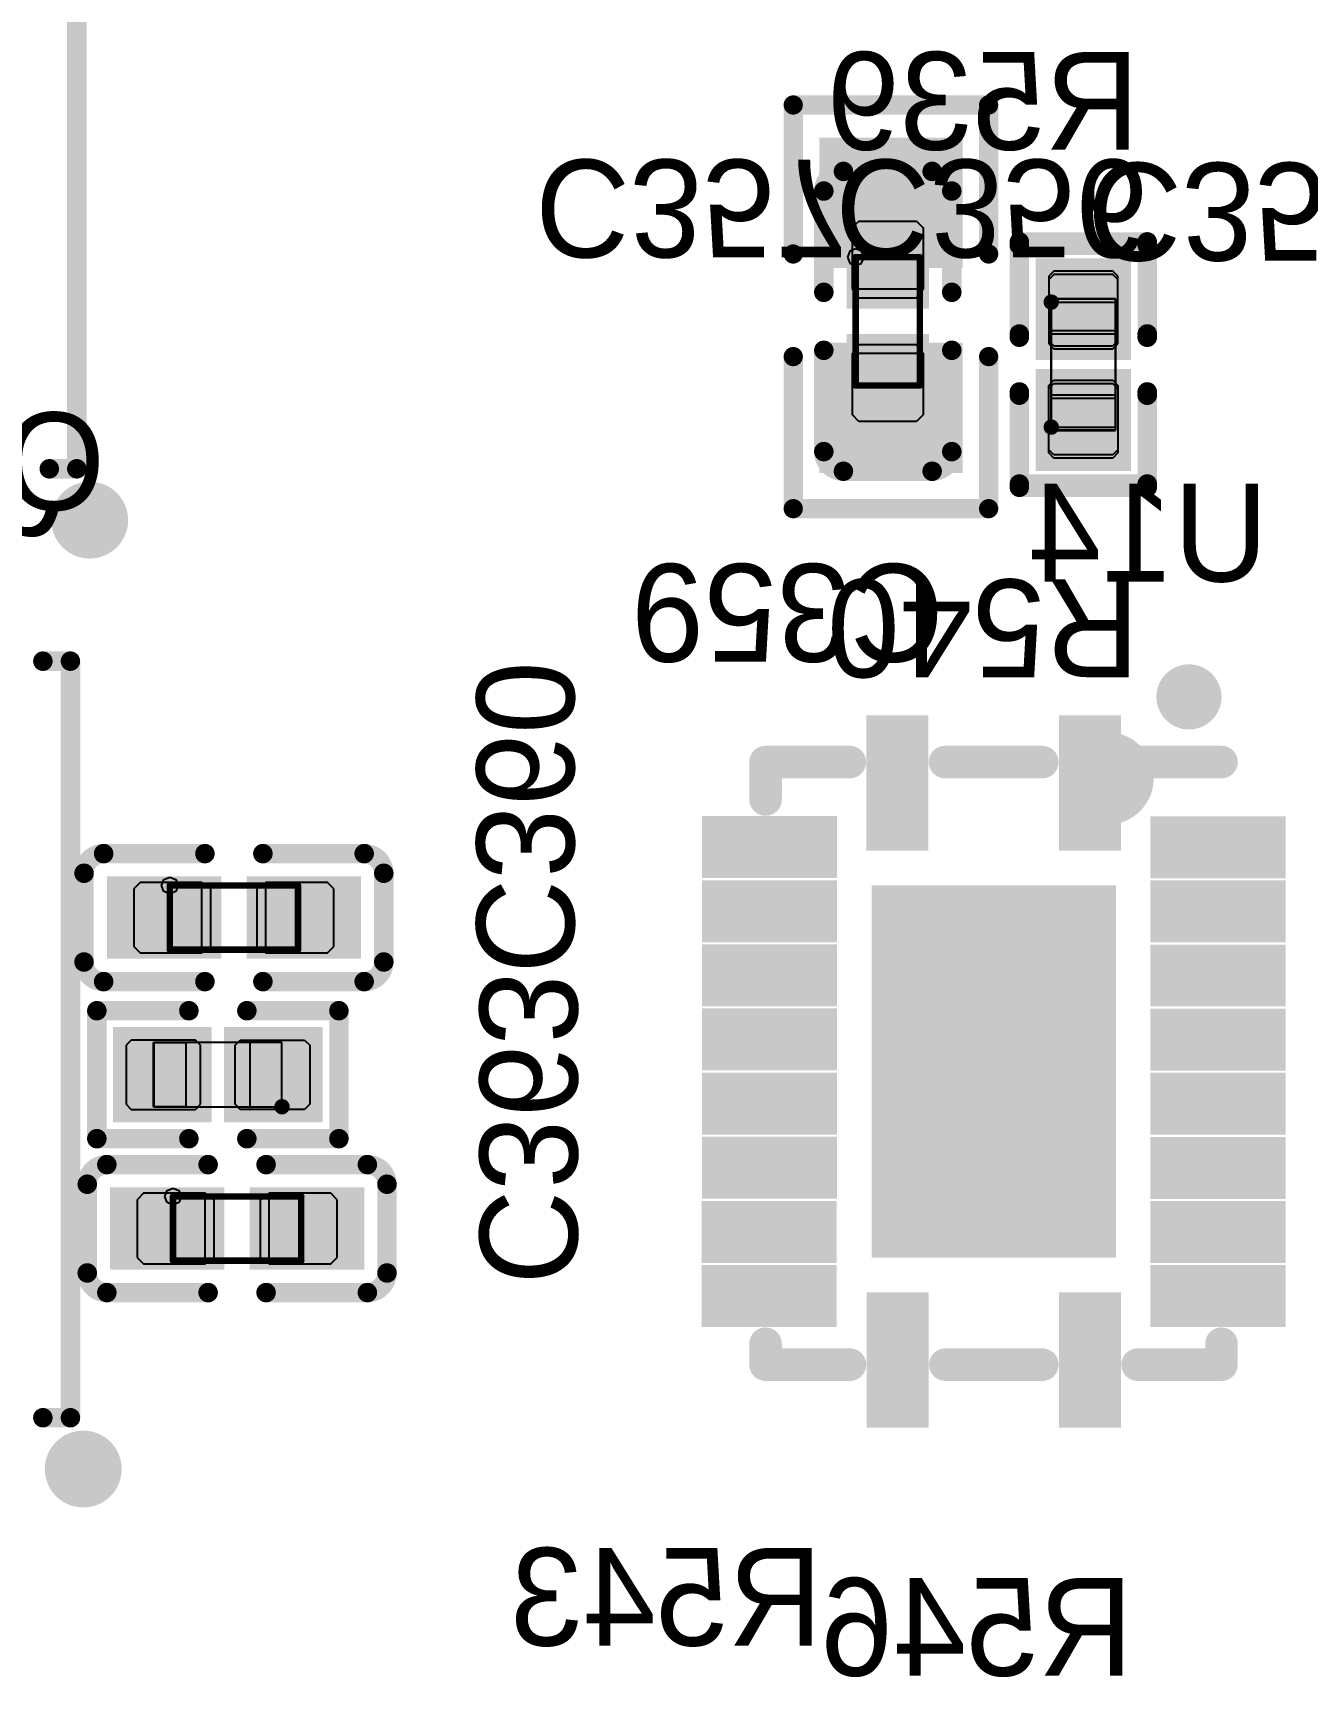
# Model space of a CAD drawing. Header units: millimetres. Extents: x 892 to 1144, y 1011 to 1123.
# Drawn here: x 1052.86 to 1062.8, y 1103 to 1115.82 of the extents above; entities that cross this region are included whole.
import ezdxf

# ---------------------------------------------------------------- set-up
doc = ezdxf.new("R2010")
doc.units = ezdxf.units.MM
for name, color, linetype in [('BottomLayer', 5, 'Continuous'), ('BottomOverlay', 54, 'Continuous'), ('BottomPaste', 16, 'Continuous'), ('BottomSolder', 6, 'Continuous'), ('Mechanical15', 56, 'Continuous'), ('Mechanical4', 56, 'Continuous'), ('Mechanical5', 56, 'Continuous'), ('Mechanical6', 56, 'Continuous'), ('TopLayer', 1, 'Continuous'), ('TopOverlay', 2, 'Continuous'), ('TopPaste', 8, 'Continuous'), ('TopSolder', 216, 'Continuous')]:
    doc.layers.add(name, color=color, linetype=linetype)

msp = doc.modelspace()

# ---------------------------------------------------------------- linework, layer by layer
at = {"layer": 'BottomLayer'}
for points in [[(1059.093, 1114.094), (1060.007, 1114.094), (1059.093, 1114.906), (1060.007, 1114.906)], [(1061.32, 1113.4), (1061.32, 1113.966), (1060.78, 1113.4), (1060.78, 1113.966)], [(1059.093, 1112.494), (1060.007, 1112.494), (1059.093, 1113.306), (1060.007, 1113.306)], [(1061.32, 1112.534), (1061.32, 1113.1), (1060.78, 1112.534), (1060.78, 1113.1)], [(1059.46, 1110.4), (1059.46, 1109.55), (1059.74, 1110.4), (1059.74, 1109.55)], [(1060.962, 1110.4), (1060.962, 1109.55), (1061.242, 1110.4), (1061.242, 1109.55)], [(1058.177, 1109.615), (1058.177, 1109.335), (1059.027, 1109.615), (1059.027, 1109.335)], [(1061.675, 1109.614), (1061.675, 1109.334), (1062.525, 1109.614), (1062.525, 1109.334)], [(1053.485, 1108.655), (1054.275, 1108.655), (1053.485, 1109.195), (1054.275, 1109.195)], [(1054.575, 1108.655), (1055.365, 1108.655), (1054.575, 1109.195), (1055.365, 1109.195)], [(1058.177, 1109.115), (1058.177, 1108.835), (1059.027, 1109.115), (1059.027, 1108.835)], [(1061.675, 1109.113), (1061.675, 1108.833), (1062.525, 1109.113), (1062.525, 1108.833)], [(1061.202, 1109.075), (1059.502, 1109.075), (1061.202, 1106.375), (1059.502, 1106.375)], [(1058.177, 1108.615), (1058.177, 1108.335), (1059.027, 1108.615), (1059.027, 1108.335)], [(1061.675, 1108.614), (1061.675, 1108.334), (1062.525, 1108.614), (1062.525, 1108.334)], [(1058.177, 1108.115), (1058.177, 1107.835), (1059.027, 1108.115), (1059.027, 1107.835)], [(1061.675, 1108.113), (1061.675, 1107.833), (1062.525, 1108.113), (1062.525, 1107.833)], [(1054.15, 1107.97), (1053.584, 1107.97), (1054.15, 1107.43), (1053.584, 1107.43)], [(1055.016, 1107.97), (1054.45, 1107.97), (1055.016, 1107.43), (1054.45, 1107.43)], [(1058.177, 1107.615), (1058.177, 1107.335), (1059.027, 1107.615), (1059.027, 1107.335)], [(1061.675, 1107.614), (1061.675, 1107.334), (1062.525, 1107.614), (1062.525, 1107.334)], [(1058.177, 1107.115), (1058.177, 1106.835), (1059.027, 1107.115), (1059.027, 1106.835)], [(1061.675, 1107.113), (1061.675, 1106.833), (1062.525, 1107.113), (1062.525, 1106.833)], [(1053.51, 1106.23), (1054.3, 1106.23), (1053.51, 1106.77), (1054.3, 1106.77)], [(1054.6, 1106.23), (1055.39, 1106.23), (1054.6, 1106.77), (1055.39, 1106.77)], [(1058.175, 1106.614), (1058.175, 1106.334), (1059.025, 1106.614), (1059.025, 1106.334)], [(1061.675, 1106.614), (1061.675, 1106.334), (1062.525, 1106.614), (1062.525, 1106.334)], [(1058.175, 1106.113), (1058.175, 1105.833), (1059.025, 1106.113), (1059.025, 1105.833)], [(1061.675, 1106.113), (1061.675, 1105.833), (1062.525, 1106.113), (1062.525, 1105.833)], [(1059.462, 1105.9), (1059.462, 1105.05), (1059.742, 1105.9), (1059.742, 1105.05)], [(1060.962, 1105.9), (1060.962, 1105.05), (1061.242, 1105.9), (1061.242, 1105.05)]]:
    msp.add_solid(points, dxfattribs=at)
at = {"layer": 'BottomOverlay'}
for points, const_width in [([(1053.2, 1112.425), (1053.2, 1118.325)], 0.152), ([(1058.788, 1114.1), (1058.788, 1115.262)], 0.15), ([(1058.788, 1115.262), (1060.312, 1115.262)], 0.15), ([(1060.312, 1114.1), (1060.312, 1115.262)], 0.15), ([(1060.551, 1113.476), (1060.551, 1114.194)], 0.152), ([(1060.551, 1114.194), (1061.549, 1114.194)], 0.152), ([(1061.549, 1113.476), (1061.549, 1114.194)], 0.152), ([(1058.788, 1112.114), (1058.788, 1113.3)], 0.15), ([(1060.312, 1112.114), (1060.312, 1113.3)], 0.15), ([(1060.551, 1112.306), (1060.551, 1113.024)], 0.152), ([(1061.549, 1112.306), (1061.549, 1113.024)], 0.152), ([(1052.985, 1112.425), (1053.2, 1112.425)], 0.152), ([(1060.551, 1112.306), (1061.549, 1112.306)], 0.152), ([(1058.788, 1112.114), (1060.312, 1112.114)], 0.15), ([(1052.935, 1110.925), (1053.15, 1110.925)], 0.152), ([(1053.15, 1105.025), (1053.15, 1110.925)], 0.152), ([(1058.572, 1109.846), (1058.572, 1110.138)], 0.254), ([(1058.572, 1110.138), (1059.229, 1110.138)], 0.254), ([(1059.971, 1110.138), (1060.731, 1110.138)], 0.254), ([(1061.473, 1110.138), (1062.128, 1110.138)], 0.254), ([(1053.409, 1109.424), (1054.199, 1109.424)], 0.152), ([(1054.651, 1109.424), (1055.441, 1109.424)], 0.152), ([(1053.256, 1108.579), (1053.256, 1109.271)], 0.152), ([(1055.594, 1108.579), (1055.594, 1109.271)], 0.152), ([(1053.409, 1108.426), (1054.199, 1108.426)], 0.152), ([(1054.651, 1108.426), (1055.441, 1108.426)], 0.152), ([(1053.356, 1107.201), (1053.356, 1108.199)], 0.152), ([(1053.356, 1108.199), (1054.074, 1108.199)], 0.152), ([(1054.526, 1108.199), (1055.244, 1108.199)], 0.152), ([(1055.244, 1107.201), (1055.244, 1108.199)], 0.152), ([(1053.356, 1107.201), (1054.074, 1107.201)], 0.152), ([(1054.526, 1107.201), (1055.244, 1107.201)], 0.152), ([(1053.434, 1106.999), (1054.224, 1106.999)], 0.152), ([(1054.676, 1106.999), (1055.466, 1106.999)], 0.152), ([(1053.281, 1106.154), (1053.281, 1106.846)], 0.152), ([(1055.619, 1106.154), (1055.619, 1106.846)], 0.152), ([(1053.434, 1106.001), (1054.224, 1106.001)], 0.152), ([(1054.676, 1106.001), (1055.466, 1106.001)], 0.152), ([(1058.572, 1105.439), (1058.572, 1105.602)], 0.254), ([(1062.128, 1105.439), (1062.128, 1105.602)], 0.254), ([(1058.572, 1105.439), (1059.231, 1105.439)], 0.254), ([(1059.973, 1105.439), (1060.731, 1105.439)], 0.254), ([(1061.473, 1105.439), (1062.128, 1105.439)], 0.254), ([(1052.935, 1105.025), (1053.15, 1105.025)], 0.152)]:
    msp.add_lwpolyline(points, dxfattribs=dict(at, const_width=const_width))
for points, const_width in [([(1058.75, 1115.262, 1), (1058.825, 1115.262, 1)], 0.075), ([(1058.75, 1115.262, 1), (1058.825, 1115.262, 1)], 0.075), ([(1060.274, 1115.262, 1), (1060.349, 1115.262, 1)], 0.075), ([(1060.274, 1115.262, 1), (1060.349, 1115.262, 1)], 0.075), ([(1060.513, 1114.194, 1), (1060.589, 1114.194, 1)], 0.0762), ([(1060.513, 1114.194, 1), (1060.589, 1114.194, 1)], 0.0762), ([(1061.51, 1114.194, 1), (1061.587, 1114.194, 1)], 0.0762), ([(1061.51, 1114.194, 1), (1061.587, 1114.194, 1)], 0.0762), ([(1058.75, 1114.1, 1), (1058.825, 1114.1, 1)], 0.075), ([(1060.274, 1114.1, 1), (1060.349, 1114.1, 1)], 0.075), ([(1060.513, 1113.476, 1), (1060.589, 1113.476, 1)], 0.0762), ([(1061.51, 1113.476, 1), (1061.587, 1113.476, 1)], 0.0762), ([(1058.75, 1113.3, 1), (1058.825, 1113.3, 1)], 0.075), ([(1060.274, 1113.3, 1), (1060.349, 1113.3, 1)], 0.075), ([(1060.513, 1113.024, 1), (1060.589, 1113.024, 1)], 0.0762), ([(1061.51, 1113.024, 1), (1061.587, 1113.024, 1)], 0.0762), ([(1052.947, 1112.425, 1), (1053.023, 1112.425, 1)], 0.076), ([(1053.162, 1112.425, 1), (1053.238, 1112.425, 1)], 0.076), ([(1053.162, 1112.425, 1), (1053.238, 1112.425, 1)], 0.076), ([(1053.45, 1112.025, 1), (1053.15, 1112.025, 1)], 0.3), ([(1060.513, 1112.306, 1), (1060.589, 1112.306, 1)], 0.0762), ([(1060.513, 1112.306, 1), (1060.589, 1112.306, 1)], 0.0762), ([(1061.51, 1112.306, 1), (1061.587, 1112.306, 1)], 0.0762), ([(1061.51, 1112.306, 1), (1061.587, 1112.306, 1)], 0.0762), ([(1053.075, 1112.025, 1), (1053.225, 1112.025, 1)], 0.15), ([(1053.375, 1112.025, 1), (1053.525, 1112.025, 1)], 0.15), ([(1058.75, 1112.114, 1), (1058.825, 1112.114, 1)], 0.075), ([(1058.75, 1112.114, 1), (1058.825, 1112.114, 1)], 0.075), ([(1060.274, 1112.114, 1), (1060.349, 1112.114, 1)], 0.075), ([(1060.274, 1112.114, 1), (1060.349, 1112.114, 1)], 0.075), ([(1052.897, 1110.925, 1), (1052.973, 1110.925, 1)], 0.076), ([(1053.112, 1110.925, 1), (1053.188, 1110.925, 1)], 0.076), ([(1053.112, 1110.925, 1), (1053.188, 1110.925, 1)], 0.076), ([(1062.001, 1110.646, 1), (1061.747, 1110.646, 1)], 0.254), ([(1061.683, 1110.646, 1), (1061.81, 1110.646, 1)], 0.127), ([(1061.937, 1110.646, 1), (1062.064, 1110.646, 1)], 0.127), ([(1058.508, 1110.138, 1), (1058.635, 1110.138, 1)], 0.127), ([(1058.508, 1110.138, 1), (1058.635, 1110.138, 1)], 0.127), ([(1059.165, 1110.138, 1), (1059.292, 1110.138, 1)], 0.127), ([(1059.908, 1110.138, 1), (1060.035, 1110.138, 1)], 0.127), ([(1060.667, 1110.138, 1), (1060.794, 1110.138, 1)], 0.127), ([(1061.41, 1110.138, 1), (1061.537, 1110.138, 1)], 0.127), ([(1062.064, 1110.138, 1), (1062.191, 1110.138, 1)], 0.127), ([(1058.508, 1109.846, 1), (1058.635, 1109.846, 1)], 0.127), ([(1053.371, 1109.424, 1), (1053.447, 1109.424, 1)], 0.0762), ([(1053.371, 1109.424, 1), (1053.447, 1109.424, 1)], 0.0762), ([(1054.161, 1109.424, 1), (1054.237, 1109.424, 1)], 0.0762), ([(1054.613, 1109.424, 1), (1054.689, 1109.424, 1)], 0.0762), ([(1055.403, 1109.424, 1), (1055.479, 1109.424, 1)], 0.0762), ([(1055.403, 1109.424, 1), (1055.479, 1109.424, 1)], 0.0762), ([(1053.218, 1109.271, 1), (1053.294, 1109.271, 1)], 0.0762), ([(1053.218, 1109.271, 1), (1053.294, 1109.271, 1)], 0.0762), ([(1055.556, 1109.271, 1), (1055.632, 1109.271, 1)], 0.0762), ([(1055.556, 1109.271, 1), (1055.632, 1109.271, 1)], 0.0762), ([(1053.218, 1108.579, 1), (1053.294, 1108.579, 1)], 0.0762), ([(1053.218, 1108.579, 1), (1053.294, 1108.579, 1)], 0.0762), ([(1055.556, 1108.579, 1), (1055.632, 1108.579, 1)], 0.0762), ([(1055.556, 1108.579, 1), (1055.632, 1108.579, 1)], 0.0762), ([(1053.371, 1108.426, 1), (1053.447, 1108.426, 1)], 0.0762), ([(1053.371, 1108.426, 1), (1053.447, 1108.426, 1)], 0.0762), ([(1054.161, 1108.426, 1), (1054.237, 1108.426, 1)], 0.0762), ([(1054.613, 1108.426, 1), (1054.689, 1108.426, 1)], 0.0762), ([(1055.403, 1108.426, 1), (1055.479, 1108.426, 1)], 0.0762), ([(1055.403, 1108.426, 1), (1055.479, 1108.426, 1)], 0.0762), ([(1053.318, 1108.199, 1), (1053.394, 1108.199, 1)], 0.0762), ([(1053.318, 1108.199, 1), (1053.394, 1108.199, 1)], 0.0762), ([(1054.036, 1108.199, 1), (1054.112, 1108.199, 1)], 0.0762), ([(1054.488, 1108.199, 1), (1054.564, 1108.199, 1)], 0.0762), ([(1055.206, 1108.199, 1), (1055.282, 1108.199, 1)], 0.0762), ([(1055.206, 1108.199, 1), (1055.282, 1108.199, 1)], 0.0762), ([(1053.318, 1107.201, 1), (1053.394, 1107.201, 1)], 0.0762), ([(1053.318, 1107.201, 1), (1053.394, 1107.201, 1)], 0.0762), ([(1054.036, 1107.201, 1), (1054.112, 1107.201, 1)], 0.0762), ([(1054.488, 1107.201, 1), (1054.564, 1107.201, 1)], 0.0762), ([(1055.206, 1107.201, 1), (1055.282, 1107.201, 1)], 0.0762), ([(1055.206, 1107.201, 1), (1055.282, 1107.201, 1)], 0.0762), ([(1053.396, 1106.999, 1), (1053.472, 1106.999, 1)], 0.0762), ([(1053.396, 1106.999, 1), (1053.472, 1106.999, 1)], 0.0762), ([(1054.186, 1106.999, 1), (1054.262, 1106.999, 1)], 0.0762), ([(1054.638, 1106.999, 1), (1054.714, 1106.999, 1)], 0.0762), ([(1055.428, 1106.999, 1), (1055.504, 1106.999, 1)], 0.0762), ([(1055.428, 1106.999, 1), (1055.504, 1106.999, 1)], 0.0762), ([(1053.243, 1106.846, 1), (1053.319, 1106.846, 1)], 0.0762), ([(1053.243, 1106.846, 1), (1053.319, 1106.846, 1)], 0.0762), ([(1055.581, 1106.846, 1), (1055.657, 1106.846, 1)], 0.0762), ([(1055.581, 1106.846, 1), (1055.657, 1106.846, 1)], 0.0762), ([(1053.243, 1106.154, 1), (1053.319, 1106.154, 1)], 0.0762), ([(1053.243, 1106.154, 1), (1053.319, 1106.154, 1)], 0.0762), ([(1055.581, 1106.154, 1), (1055.657, 1106.154, 1)], 0.0762), ([(1055.581, 1106.154, 1), (1055.657, 1106.154, 1)], 0.0762), ([(1053.396, 1106.001, 1), (1053.472, 1106.001, 1)], 0.0762), ([(1053.396, 1106.001, 1), (1053.472, 1106.001, 1)], 0.0762), ([(1054.186, 1106.001, 1), (1054.262, 1106.001, 1)], 0.0762), ([(1054.638, 1106.001, 1), (1054.714, 1106.001, 1)], 0.0762), ([(1055.428, 1106.001, 1), (1055.504, 1106.001, 1)], 0.0762), ([(1055.428, 1106.001, 1), (1055.504, 1106.001, 1)], 0.0762), ([(1058.508, 1105.602, 1), (1058.635, 1105.602, 1)], 0.127), ([(1062.064, 1105.602, 1), (1062.191, 1105.602, 1)], 0.127), ([(1058.508, 1105.439, 1), (1058.635, 1105.439, 1)], 0.127), ([(1058.508, 1105.439, 1), (1058.635, 1105.439, 1)], 0.127), ([(1059.167, 1105.439, 1), (1059.294, 1105.439, 1)], 0.127), ([(1059.91, 1105.439, 1), (1060.037, 1105.439, 1)], 0.127), ([(1060.667, 1105.439, 1), (1060.794, 1105.439, 1)], 0.127), ([(1061.41, 1105.439, 1), (1061.537, 1105.439, 1)], 0.127), ([(1062.064, 1105.439, 1), (1062.191, 1105.439, 1)], 0.127), ([(1062.064, 1105.439, 1), (1062.191, 1105.439, 1)], 0.127), ([(1052.897, 1105.025, 1), (1052.973, 1105.025, 1)], 0.076), ([(1053.112, 1105.025, 1), (1053.188, 1105.025, 1)], 0.076), ([(1053.112, 1105.025, 1), (1053.188, 1105.025, 1)], 0.076), ([(1053.4, 1104.625, 1), (1053.1, 1104.625, 1)], 0.3), ([(1053.025, 1104.625, 1), (1053.175, 1104.625, 1)], 0.15), ([(1053.325, 1104.625, 1), (1053.475, 1104.625, 1)], 0.15)]:
    msp.add_lwpolyline(points, format="xyb", close=True, dxfattribs=dict(at, const_width=const_width))
at = {"layer": 'BottomOverlay', "const_width": 0.152}
for points in [[(1053.256, 1109.271, -0.414214), (1053.409, 1109.424)], [(1055.441, 1109.424, -0.414214), (1055.594, 1109.271)], [(1053.409, 1108.426, -0.414214), (1053.256, 1108.579)], [(1055.594, 1108.579, -0.414214), (1055.441, 1108.426)], [(1053.281, 1106.846, -0.414214), (1053.434, 1106.999)], [(1055.466, 1106.999, -0.414214), (1055.619, 1106.846)], [(1053.434, 1106.001, -0.414214), (1053.281, 1106.154)], [(1055.619, 1106.154, -0.414214), (1055.466, 1106.001)]]:
    msp.add_lwpolyline(points, format="xyb", dxfattribs=at)
at = {"layer": 'BottomPaste'}
for p, q in [((1060.82, 1113.966), (1060.78, 1113.926)), ((1061.28, 1113.966), (1060.82, 1113.966)), ((1061.32, 1113.926), (1061.28, 1113.966)), ((1060.78, 1113.926), (1060.78, 1113.425)), ((1061.32, 1113.425), (1061.32, 1113.926)), ((1060.78, 1113.425), (1060.82, 1113.385)), ((1060.82, 1113.385), (1061.28, 1113.385)), ((1061.28, 1113.385), (1061.32, 1113.425)), ((1060.78, 1113.075), (1060.82, 1113.115)), ((1060.78, 1112.574), (1060.78, 1113.075)), ((1060.82, 1113.115), (1061.28, 1113.115)), ((1061.28, 1113.115), (1061.32, 1113.075)), ((1061.32, 1113.075), (1061.32, 1112.574)), ((1060.82, 1112.534), (1060.78, 1112.574)), ((1061.32, 1112.574), (1061.28, 1112.534)), ((1061.28, 1112.534), (1060.82, 1112.534)), ((1053.695, 1109.2), (1053.645, 1109.15)), ((1053.645, 1109.15), (1053.645, 1108.7)), ((1054.175, 1109.2), (1053.695, 1109.2)), ((1054.245, 1109.15), (1054.175, 1109.2)), ((1054.245, 1108.7), (1054.245, 1109.15)), ((1054.675, 1109.2), (1054.605, 1109.15)), ((1054.605, 1109.15), (1054.605, 1108.7)), ((1055.155, 1109.2), (1054.675, 1109.2)), ((1055.205, 1109.15), (1055.155, 1109.2)), ((1055.205, 1108.7), (1055.205, 1109.15)), ((1053.645, 1108.7), (1053.695, 1108.65)), ((1053.695, 1108.65), (1054.175, 1108.65)), ((1054.175, 1108.65), (1054.245, 1108.7)), ((1054.605, 1108.7), (1054.675, 1108.65)), ((1054.675, 1108.65), (1055.155, 1108.65)), ((1055.155, 1108.65), (1055.205, 1108.7)), ((1053.624, 1107.97), (1053.584, 1107.93)), ((1054.125, 1107.97), (1053.624, 1107.97)), ((1054.165, 1107.93), (1054.125, 1107.97)), ((1054.435, 1107.93), (1054.475, 1107.97)), ((1054.475, 1107.97), (1054.976, 1107.97)), ((1054.976, 1107.97), (1055.016, 1107.93)), ((1053.584, 1107.93), (1053.584, 1107.47)), ((1054.165, 1107.47), (1054.165, 1107.93)), ((1054.435, 1107.47), (1054.435, 1107.93)), ((1055.016, 1107.93), (1055.016, 1107.47)), ((1053.584, 1107.47), (1053.624, 1107.43)), ((1053.624, 1107.43), (1054.125, 1107.43)), ((1054.125, 1107.43), (1054.165, 1107.47)), ((1054.475, 1107.43), (1054.435, 1107.47)), ((1054.976, 1107.43), (1054.475, 1107.43)), ((1055.016, 1107.47), (1054.976, 1107.43)), ((1053.72, 1106.775), (1053.67, 1106.725)), ((1053.67, 1106.725), (1053.67, 1106.275)), ((1054.2, 1106.775), (1053.72, 1106.775)), ((1054.27, 1106.725), (1054.2, 1106.775)), ((1054.27, 1106.275), (1054.27, 1106.725)), ((1054.7, 1106.775), (1054.63, 1106.725)), ((1054.63, 1106.725), (1054.63, 1106.275)), ((1055.18, 1106.775), (1054.7, 1106.775)), ((1055.23, 1106.725), (1055.18, 1106.775)), ((1055.23, 1106.275), (1055.23, 1106.725)), ((1053.67, 1106.275), (1053.72, 1106.225)), ((1054.2, 1106.225), (1054.27, 1106.275)), ((1054.63, 1106.275), (1054.7, 1106.225)), ((1055.18, 1106.225), (1055.23, 1106.275)), ((1053.72, 1106.225), (1054.2, 1106.225)), ((1054.7, 1106.225), (1055.18, 1106.225))]:
    msp.add_line(p, q, dxfattribs=at)
for points in [[(1059.093, 1114.094), (1060.007, 1114.094), (1059.093, 1114.906), (1060.007, 1114.906)], [(1061.32, 1113.4), (1061.32, 1113.966), (1060.78, 1113.4), (1060.78, 1113.966)], [(1059.093, 1112.494), (1060.007, 1112.494), (1059.093, 1113.306), (1060.007, 1113.306)], [(1061.32, 1112.534), (1061.32, 1113.1), (1060.78, 1112.534), (1060.78, 1113.1)], [(1059.46, 1110.4), (1059.46, 1109.55), (1059.74, 1110.4), (1059.74, 1109.55)], [(1060.962, 1110.4), (1060.962, 1109.55), (1061.242, 1110.4), (1061.242, 1109.55)], [(1058.177, 1109.615), (1058.177, 1109.335), (1059.027, 1109.615), (1059.027, 1109.335)], [(1061.675, 1109.614), (1061.675, 1109.334), (1062.525, 1109.614), (1062.525, 1109.334)], [(1053.485, 1108.655), (1054.275, 1108.655), (1053.485, 1109.195), (1054.275, 1109.195)], [(1054.575, 1108.655), (1055.365, 1108.655), (1054.575, 1109.195), (1055.365, 1109.195)], [(1058.177, 1109.115), (1058.177, 1108.835), (1059.027, 1109.115), (1059.027, 1108.835)], [(1061.675, 1109.113), (1061.675, 1108.833), (1062.525, 1109.113), (1062.525, 1108.833)], [(1061.202, 1109.075), (1059.502, 1109.075), (1061.202, 1106.375), (1059.502, 1106.375)], [(1058.177, 1108.615), (1058.177, 1108.335), (1059.027, 1108.615), (1059.027, 1108.335)], [(1061.675, 1108.614), (1061.675, 1108.334), (1062.525, 1108.614), (1062.525, 1108.334)], [(1058.177, 1108.115), (1058.177, 1107.835), (1059.027, 1108.115), (1059.027, 1107.835)], [(1061.675, 1108.113), (1061.675, 1107.833), (1062.525, 1108.113), (1062.525, 1107.833)], [(1054.15, 1107.97), (1053.584, 1107.97), (1054.15, 1107.43), (1053.584, 1107.43)], [(1055.016, 1107.97), (1054.45, 1107.97), (1055.016, 1107.43), (1054.45, 1107.43)], [(1058.177, 1107.615), (1058.177, 1107.335), (1059.027, 1107.615), (1059.027, 1107.335)], [(1061.675, 1107.614), (1061.675, 1107.334), (1062.525, 1107.614), (1062.525, 1107.334)], [(1058.177, 1107.115), (1058.177, 1106.835), (1059.027, 1107.115), (1059.027, 1106.835)], [(1061.675, 1107.113), (1061.675, 1106.833), (1062.525, 1107.113), (1062.525, 1106.833)], [(1053.51, 1106.23), (1054.3, 1106.23), (1053.51, 1106.77), (1054.3, 1106.77)], [(1054.6, 1106.23), (1055.39, 1106.23), (1054.6, 1106.77), (1055.39, 1106.77)], [(1058.175, 1106.614), (1058.175, 1106.334), (1059.025, 1106.614), (1059.025, 1106.334)], [(1061.675, 1106.614), (1061.675, 1106.334), (1062.525, 1106.614), (1062.525, 1106.334)], [(1058.175, 1106.113), (1058.175, 1105.833), (1059.025, 1106.113), (1059.025, 1105.833)], [(1061.675, 1106.113), (1061.675, 1105.833), (1062.525, 1106.113), (1062.525, 1105.833)], [(1059.462, 1105.9), (1059.462, 1105.05), (1059.742, 1105.9), (1059.742, 1105.05)], [(1060.962, 1105.9), (1060.962, 1105.05), (1061.242, 1105.9), (1061.242, 1105.05)]]:
    msp.add_solid(points, dxfattribs=at)
at = {"layer": 'BottomSolder'}
for points in [[(1058.991, 1113.992), (1060.109, 1113.992), (1058.991, 1115.008), (1060.109, 1115.008)], [(1061.422, 1113.298), (1061.422, 1114.067), (1060.678, 1113.298), (1060.678, 1114.067)], [(1058.991, 1112.392), (1060.109, 1112.392), (1058.991, 1113.408), (1060.109, 1113.408)], [(1061.422, 1112.433), (1061.422, 1113.202), (1060.678, 1112.433), (1060.678, 1113.202)], [(1059.358, 1110.502), (1059.358, 1109.448), (1059.842, 1110.502), (1059.842, 1109.448)], [(1060.86, 1110.502), (1060.86, 1109.448), (1061.344, 1110.502), (1061.344, 1109.448)], [(1058.075, 1109.717), (1058.075, 1109.233), (1059.129, 1109.717), (1059.129, 1109.233)], [(1061.573, 1109.715), (1061.573, 1109.232), (1062.627, 1109.715), (1062.627, 1109.232)], [(1053.434, 1108.604), (1054.326, 1108.604), (1053.434, 1109.246), (1054.326, 1109.246)], [(1054.524, 1108.604), (1055.416, 1108.604), (1054.524, 1109.246), (1055.416, 1109.246)], [(1058.075, 1109.217), (1058.075, 1108.733), (1059.129, 1109.217), (1059.129, 1108.733)], [(1061.304, 1109.177), (1059.4, 1109.177), (1061.304, 1106.273), (1059.4, 1106.273)], [(1061.573, 1109.215), (1061.573, 1108.732), (1062.627, 1109.215), (1062.627, 1108.732)], [(1058.075, 1108.717), (1058.075, 1108.233), (1059.129, 1108.717), (1059.129, 1108.233)], [(1061.573, 1108.715), (1061.573, 1108.232), (1062.627, 1108.715), (1062.627, 1108.232)], [(1058.075, 1108.217), (1058.075, 1107.733), (1059.129, 1108.217), (1059.129, 1107.733)], [(1061.573, 1108.215), (1061.573, 1107.732), (1062.627, 1108.215), (1062.627, 1107.732)], [(1054.252, 1108.072), (1053.483, 1108.072), (1054.252, 1107.328), (1053.483, 1107.328)], [(1055.117, 1108.072), (1054.348, 1108.072), (1055.117, 1107.328), (1054.348, 1107.328)], [(1058.075, 1107.717), (1058.075, 1107.233), (1059.129, 1107.717), (1059.129, 1107.233)], [(1061.573, 1107.715), (1061.573, 1107.232), (1062.627, 1107.715), (1062.627, 1107.232)], [(1058.075, 1107.217), (1058.075, 1106.733), (1059.129, 1107.217), (1059.129, 1106.733)], [(1061.573, 1107.215), (1061.573, 1106.732), (1062.627, 1107.215), (1062.627, 1106.732)], [(1053.459, 1106.179), (1054.351, 1106.179), (1053.459, 1106.821), (1054.351, 1106.821)], [(1054.549, 1106.179), (1055.441, 1106.179), (1054.549, 1106.821), (1055.441, 1106.821)], [(1058.073, 1106.715), (1058.073, 1106.232), (1059.127, 1106.715), (1059.127, 1106.232)], [(1061.573, 1106.715), (1061.573, 1106.232), (1062.627, 1106.715), (1062.627, 1106.232)], [(1058.073, 1106.215), (1058.073, 1105.732), (1059.127, 1106.215), (1059.127, 1105.732)], [(1061.573, 1106.215), (1061.573, 1105.732), (1062.627, 1106.215), (1062.627, 1105.732)], [(1059.36, 1106.002), (1059.36, 1104.948), (1059.844, 1106.002), (1059.844, 1104.948)], [(1060.86, 1106.002), (1060.86, 1104.948), (1061.344, 1106.002), (1061.344, 1104.948)]]:
    msp.add_solid(points, dxfattribs=at)
at = {"layer": 'Mechanical15'}
for p, q in [((1059.229, 1114.121), (1059.21, 1114.075)), ((1059.275, 1114.14), (1059.229, 1114.121)), ((1059.321, 1114.121), (1059.275, 1114.14)), ((1059.275, 1114.14), (1059.275, 1114.14)), ((1059.34, 1114.075), (1059.321, 1114.121)), ((1059.21, 1114.075), (1059.229, 1114.029)), ((1059.229, 1114.029), (1059.275, 1114.01)), ((1059.275, 1113.825), (1059.275, 1114.075)), ((1059.275, 1114.075), (1059.775, 1114.075)), ((1059.275, 1114.01), (1059.321, 1114.029)), ((1059.275, 1114.01), (1059.275, 1114.01)), ((1059.321, 1114.029), (1059.34, 1114.075)), ((1059.775, 1114.075), (1059.775, 1113.825)), ((1059.775, 1113.825), (1059.275, 1113.825)), ((1059.275, 1113.325), (1059.275, 1113.075)), ((1059.775, 1113.325), (1059.275, 1113.325)), ((1059.775, 1113.075), (1059.775, 1113.325)), ((1059.275, 1113.075), (1059.775, 1113.075)), ((1053.879, 1109.221), (1053.925, 1109.24)), ((1053.925, 1109.24), (1053.971, 1109.221)), ((1053.86, 1109.175), (1053.879, 1109.221)), ((1053.879, 1109.129), (1053.86, 1109.175)), ((1053.86, 1109.175), (1053.86, 1109.175)), ((1053.925, 1109.11), (1053.879, 1109.129)), ((1054.175, 1109.175), (1053.925, 1109.175)), ((1053.925, 1109.175), (1053.925, 1108.675)), ((1053.971, 1109.129), (1053.925, 1109.11)), ((1053.971, 1109.221), (1053.99, 1109.175)), ((1053.99, 1109.175), (1053.971, 1109.129)), ((1053.99, 1109.175), (1053.99, 1109.175)), ((1054.175, 1108.675), (1054.175, 1109.175)), ((1054.675, 1109.175), (1054.925, 1109.175)), ((1054.675, 1108.675), (1054.675, 1109.175)), ((1054.925, 1109.175), (1054.925, 1108.675)), ((1053.925, 1108.675), (1054.175, 1108.675)), ((1054.925, 1108.675), (1054.675, 1108.675)), ((1053.885, 1106.75), (1053.904, 1106.796)), ((1053.904, 1106.796), (1053.95, 1106.815)), ((1053.95, 1106.815), (1053.996, 1106.796)), ((1053.996, 1106.796), (1054.015, 1106.75)), ((1053.904, 1106.704), (1053.885, 1106.75)), ((1053.885, 1106.75), (1053.885, 1106.75)), ((1053.95, 1106.685), (1053.904, 1106.704)), ((1054.2, 1106.75), (1053.95, 1106.75)), ((1053.95, 1106.75), (1053.95, 1106.25)), ((1053.996, 1106.704), (1053.95, 1106.685)), ((1054.015, 1106.75), (1053.996, 1106.704)), ((1054.015, 1106.75), (1054.015, 1106.75)), ((1054.2, 1106.25), (1054.2, 1106.75)), ((1054.7, 1106.75), (1054.95, 1106.75)), ((1054.7, 1106.25), (1054.7, 1106.75)), ((1054.95, 1106.75), (1054.95, 1106.25)), ((1053.95, 1106.25), (1054.2, 1106.25)), ((1054.95, 1106.25), (1054.7, 1106.25))]:
    msp.add_line(p, q, dxfattribs=at)
at = {"layer": 'Mechanical15', "const_width": 0.0508}
for points in [[(1059.275, 1113.075), (1059.275, 1114.075)], [(1059.275, 1114.075), (1059.775, 1114.075)], [(1059.775, 1113.075), (1059.775, 1114.075)], [(1059.275, 1113.075), (1059.775, 1113.075)], [(1053.925, 1109.175), (1054.925, 1109.175)], [(1053.925, 1108.675), (1053.925, 1109.175)], [(1054.925, 1108.675), (1054.925, 1109.175)], [(1053.925, 1108.675), (1054.925, 1108.675)], [(1053.95, 1106.75), (1054.95, 1106.75)], [(1053.95, 1106.25), (1053.95, 1106.75)], [(1054.95, 1106.25), (1054.95, 1106.75)], [(1053.95, 1106.25), (1054.95, 1106.25)]]:
    msp.add_lwpolyline(points, dxfattribs=at)
at = {"layer": 'Mechanical15', "const_width": 0.0254}
for points in [[(1059.262, 1114.075, 1), (1059.288, 1114.075, 1)], [(1059.262, 1114.075, 1), (1059.288, 1114.075, 1)], [(1059.762, 1114.075, 1), (1059.788, 1114.075, 1)], [(1059.762, 1114.075, 1), (1059.788, 1114.075, 1)], [(1059.262, 1113.075, 1), (1059.288, 1113.075, 1)], [(1059.262, 1113.075, 1), (1059.288, 1113.075, 1)], [(1059.762, 1113.075, 1), (1059.788, 1113.075, 1)], [(1059.762, 1113.075, 1), (1059.788, 1113.075, 1)], [(1053.912, 1109.175, 1), (1053.938, 1109.175, 1)], [(1053.912, 1109.175, 1), (1053.938, 1109.175, 1)], [(1054.912, 1109.175, 1), (1054.938, 1109.175, 1)], [(1054.912, 1109.175, 1), (1054.938, 1109.175, 1)], [(1053.912, 1108.675, 1), (1053.938, 1108.675, 1)], [(1053.912, 1108.675, 1), (1053.938, 1108.675, 1)], [(1054.912, 1108.675, 1), (1054.938, 1108.675, 1)], [(1054.912, 1108.675, 1), (1054.938, 1108.675, 1)], [(1053.937, 1106.75, 1), (1053.963, 1106.75, 1)], [(1053.937, 1106.75, 1), (1053.963, 1106.75, 1)], [(1054.937, 1106.75, 1), (1054.963, 1106.75, 1)], [(1054.937, 1106.75, 1), (1054.963, 1106.75, 1)], [(1053.937, 1106.25, 1), (1053.963, 1106.25, 1)], [(1053.937, 1106.25, 1), (1053.963, 1106.25, 1)], [(1054.937, 1106.25, 1), (1054.963, 1106.25, 1)], [(1054.937, 1106.25, 1), (1054.963, 1106.25, 1)]]:
    msp.add_lwpolyline(points, format="xyb", close=True, dxfattribs=at)
at = {"layer": 'Mechanical4'}
for p, q in [((1060.8, 1113.75), (1060.8, 1112.75)), ((1061.3, 1113.75), (1060.8, 1113.75)), ((1060.8, 1112.725), (1060.8, 1113.725)), ((1060.8, 1113.725), (1061.3, 1113.725)), ((1061.3, 1112.75), (1061.3, 1113.75)), ((1061.3, 1113.725), (1061.3, 1112.725)), ((1060.8, 1112.75), (1061.3, 1112.75)), ((1061.3, 1112.725), (1060.8, 1112.725)), ((1054.8, 1107.95), (1053.8, 1107.95)), ((1053.8, 1107.95), (1053.8, 1107.45)), ((1054.8, 1107.45), (1054.8, 1107.95)), ((1053.8, 1107.45), (1054.8, 1107.45))]:
    msp.add_line(p, q, dxfattribs=at)
at = {"layer": 'Mechanical5'}
for p, q in [((1060.8, 1113.501), (1060.8, 1113.751)), ((1060.8, 1113.751), (1061.3, 1113.751)), ((1060.8, 1113.475), (1060.8, 1113.725)), ((1060.8, 1113.725), (1061.3, 1113.725)), ((1061.3, 1113.751), (1061.3, 1113.501)), ((1061.3, 1113.725), (1061.3, 1113.475)), ((1061.3, 1113.501), (1060.8, 1113.501)), ((1061.3, 1113.475), (1060.8, 1113.475)), ((1060.8, 1113), (1060.8, 1112.75)), ((1061.3, 1113), (1060.8, 1113)), ((1060.8, 1112.974), (1060.8, 1112.724)), ((1061.3, 1112.974), (1060.8, 1112.974)), ((1061.3, 1112.75), (1061.3, 1113)), ((1061.3, 1112.724), (1061.3, 1112.974)), ((1060.8, 1112.75), (1061.3, 1112.75)), ((1060.8, 1112.724), (1061.3, 1112.724)), ((1053.799, 1107.45), (1053.799, 1107.95)), ((1053.799, 1107.95), (1054.049, 1107.95)), ((1054.049, 1107.95), (1054.049, 1107.45)), ((1054.8, 1107.95), (1054.55, 1107.95)), ((1054.55, 1107.95), (1054.55, 1107.45)), ((1054.8, 1107.45), (1054.8, 1107.95)), ((1054.049, 1107.45), (1053.799, 1107.45)), ((1054.55, 1107.45), (1054.8, 1107.45))]:
    msp.add_line(p, q, dxfattribs=at)
at = {"layer": 'Mechanical6'}
for points, const_width in [([(1060.83, 1113.725, 1), (1060.77, 1113.725, 1)], 0.06), ([(1060.755, 1113.725, 1), (1060.785, 1113.725, 1)], 0.03), ([(1060.815, 1113.725, 1), (1060.845, 1113.725, 1)], 0.03), ([(1060.83, 1112.75, 1), (1060.77, 1112.75, 1)], 0.06), ([(1060.755, 1112.75, 1), (1060.785, 1112.75, 1)], 0.03), ([(1060.815, 1112.75, 1), (1060.845, 1112.75, 1)], 0.03), ([(1061.419, 1110.011, 1), (1061.059, 1110.011, 1)], 0.36), ([(1060.969, 1110.011, 1), (1061.149, 1110.011, 1)], 0.18), ([(1061.329, 1110.011, 1), (1061.509, 1110.011, 1)], 0.18), ([(1054.83, 1107.45, 1), (1054.77, 1107.45, 1)], 0.06), ([(1054.755, 1107.45, 1), (1054.785, 1107.45, 1)], 0.03), ([(1054.815, 1107.45, 1), (1054.845, 1107.45, 1)], 0.03)]:
    msp.add_lwpolyline(points, format="xyb", close=True, dxfattribs=dict(at, const_width=const_width))
at = {"layer": 'TopLayer'}
for points in [[(1059.255, 1114.515), (1059.255, 1113.725), (1059.795, 1114.515), (1059.795, 1113.725)], [(1060.78, 1113.941), (1060.78, 1113.375), (1061.32, 1113.941), (1061.32, 1113.375)], [(1059.255, 1113.425), (1059.255, 1112.635), (1059.795, 1113.425), (1059.795, 1112.635)], [(1060.78, 1113.075), (1060.78, 1112.509), (1061.32, 1113.075), (1061.32, 1112.509)]]:
    msp.add_solid(points, dxfattribs=at)
at = {"layer": 'TopOverlay', "const_width": 0.152}
for points in [[(1059.026, 1114.591, -0.414214), (1059.179, 1114.744)], [(1059.871, 1114.744, -0.414214), (1060.024, 1114.591)], [(1059.179, 1112.406, -0.414214), (1059.026, 1112.559)], [(1060.024, 1112.559, -0.414214), (1059.871, 1112.406)]]:
    msp.add_lwpolyline(points, format="xyb", dxfattribs=at)
for points in [[(1059.179, 1114.744), (1059.871, 1114.744)], [(1059.026, 1113.801), (1059.026, 1114.591)], [(1060.024, 1113.801), (1060.024, 1114.591)], [(1060.551, 1113.451), (1060.551, 1114.169)], [(1060.551, 1114.169), (1061.549, 1114.169)], [(1061.549, 1113.451), (1061.549, 1114.169)], [(1059.026, 1112.559), (1059.026, 1113.349)], [(1060.024, 1112.559), (1060.024, 1113.349)], [(1060.551, 1112.281), (1060.551, 1112.999)], [(1061.549, 1112.281), (1061.549, 1112.999)], [(1059.179, 1112.406), (1059.871, 1112.406)], [(1060.551, 1112.281), (1061.549, 1112.281)]]:
    msp.add_lwpolyline(points, dxfattribs=at)
at = {"layer": 'TopOverlay', "const_width": 0.0762}
for points in [[(1059.141, 1114.744, 1), (1059.217, 1114.744, 1)], [(1059.141, 1114.744, 1), (1059.217, 1114.744, 1)], [(1059.833, 1114.744, 1), (1059.909, 1114.744, 1)], [(1059.833, 1114.744, 1), (1059.909, 1114.744, 1)], [(1058.988, 1114.591, 1), (1059.064, 1114.591, 1)], [(1058.988, 1114.591, 1), (1059.064, 1114.591, 1)], [(1059.986, 1114.591, 1), (1060.062, 1114.591, 1)], [(1059.986, 1114.591, 1), (1060.062, 1114.591, 1)], [(1060.513, 1114.169, 1), (1060.589, 1114.169, 1)], [(1060.513, 1114.169, 1), (1060.589, 1114.169, 1)], [(1061.51, 1114.169, 1), (1061.587, 1114.169, 1)], [(1061.51, 1114.169, 1), (1061.587, 1114.169, 1)], [(1058.988, 1113.801, 1), (1059.064, 1113.801, 1)], [(1059.986, 1113.801, 1), (1060.062, 1113.801, 1)], [(1060.513, 1113.451, 1), (1060.589, 1113.451, 1)], [(1061.51, 1113.451, 1), (1061.587, 1113.451, 1)], [(1058.988, 1113.349, 1), (1059.064, 1113.349, 1)], [(1059.986, 1113.349, 1), (1060.062, 1113.349, 1)], [(1060.513, 1112.999, 1), (1060.589, 1112.999, 1)], [(1061.51, 1112.999, 1), (1061.587, 1112.999, 1)], [(1058.988, 1112.559, 1), (1059.064, 1112.559, 1)], [(1058.988, 1112.559, 1), (1059.064, 1112.559, 1)], [(1059.986, 1112.559, 1), (1060.062, 1112.559, 1)], [(1059.986, 1112.559, 1), (1060.062, 1112.559, 1)], [(1059.141, 1112.406, 1), (1059.217, 1112.406, 1)], [(1059.141, 1112.406, 1), (1059.217, 1112.406, 1)], [(1059.833, 1112.406, 1), (1059.909, 1112.406, 1)], [(1059.833, 1112.406, 1), (1059.909, 1112.406, 1)], [(1060.513, 1112.281, 1), (1060.589, 1112.281, 1)], [(1060.513, 1112.281, 1), (1060.589, 1112.281, 1)], [(1061.51, 1112.281, 1), (1061.587, 1112.281, 1)], [(1061.51, 1112.281, 1), (1061.587, 1112.281, 1)]]:
    msp.add_lwpolyline(points, format="xyb", close=True, dxfattribs=at)
at = {"layer": 'TopPaste'}
for p, q in [((1059.25, 1114.305), (1059.3, 1114.355)), ((1059.3, 1114.355), (1059.75, 1114.355)), ((1059.75, 1114.355), (1059.8, 1114.305)), ((1059.25, 1113.825), (1059.25, 1114.305)), ((1059.8, 1114.305), (1059.8, 1113.825)), ((1060.82, 1113.941), (1060.78, 1113.901)), ((1060.78, 1113.901), (1060.78, 1113.4)), ((1061.28, 1113.941), (1060.82, 1113.941)), ((1061.32, 1113.901), (1061.28, 1113.941)), ((1061.32, 1113.4), (1061.32, 1113.901)), ((1059.3, 1113.755), (1059.25, 1113.825)), ((1059.75, 1113.755), (1059.3, 1113.755)), ((1059.8, 1113.825), (1059.75, 1113.755)), ((1059.25, 1113.325), (1059.3, 1113.395)), ((1059.25, 1112.845), (1059.25, 1113.325)), ((1059.3, 1113.395), (1059.75, 1113.395)), ((1059.75, 1113.395), (1059.8, 1113.325)), ((1059.8, 1113.325), (1059.8, 1112.845)), ((1060.78, 1113.4), (1060.82, 1113.36)), ((1060.82, 1113.36), (1061.28, 1113.36)), ((1061.28, 1113.36), (1061.32, 1113.4)), ((1060.78, 1113.05), (1060.82, 1113.09)), ((1060.82, 1113.09), (1061.28, 1113.09)), ((1061.28, 1113.09), (1061.32, 1113.05)), ((1060.78, 1112.549), (1060.78, 1113.05)), ((1061.32, 1113.05), (1061.32, 1112.549)), ((1059.3, 1112.795), (1059.25, 1112.845)), ((1059.8, 1112.845), (1059.75, 1112.795)), ((1059.75, 1112.795), (1059.3, 1112.795)), ((1060.82, 1112.509), (1060.78, 1112.549)), ((1061.28, 1112.509), (1060.82, 1112.509)), ((1061.32, 1112.549), (1061.28, 1112.509))]:
    msp.add_line(p, q, dxfattribs=at)
for points in [[(1059.255, 1114.515), (1059.255, 1113.725), (1059.795, 1114.515), (1059.795, 1113.725)], [(1060.78, 1113.941), (1060.78, 1113.375), (1061.32, 1113.941), (1061.32, 1113.375)], [(1059.255, 1113.425), (1059.255, 1112.635), (1059.795, 1113.425), (1059.795, 1112.635)], [(1060.78, 1113.075), (1060.78, 1112.509), (1061.32, 1113.075), (1061.32, 1112.509)]]:
    msp.add_solid(points, dxfattribs=at)
at = {"layer": 'TopSolder'}
for points in [[(1059.204, 1114.566), (1059.204, 1113.674), (1059.846, 1114.566), (1059.846, 1113.674)], [(1060.678, 1114.042), (1060.678, 1113.273), (1061.422, 1114.042), (1061.422, 1113.273)], [(1059.204, 1113.476), (1059.204, 1112.584), (1059.846, 1113.476), (1059.846, 1112.584)], [(1060.678, 1113.177), (1060.678, 1112.408), (1061.422, 1113.177), (1061.422, 1112.408)]]:
    msp.add_solid(points, dxfattribs=at)

# ---------------------------------------------------------------- texts
at = {"layer": 'BottomOverlay', "text_generation_flag": 2}
for s, p in [('R539', (1061.487, 1114.913)), ('Q7', (1053.419, 1112.102)), ('U14', (1062.49, 1111.546)), ('R543', (1059.016, 1103.248)), ('R546', (1061.437, 1103.013))]:
    msp.add_text(s, height=0.762, dxfattribs=at).set_placement(p)
for s, rotation, p in [('C357', 180, (1056.775, 1114.836)), ('C356', 180, (1059.116, 1114.836)), ('C355', 180, (1061.081, 1114.811)), ('C360', 270, (1056.317, 1108.488)), ('C363', 270, (1056.342, 1106.063))]:
    msp.add_text(s, height=0.762, rotation=rotation, dxfattribs=at).set_placement(p)
at = {"layer": 'TopOverlay'}
for s, p in [('C359', (1059.962, 1111.683)), ('R540', (1061.487, 1111.562))]:
    msp.add_text(s, height=0.762, rotation=180, dxfattribs=at).set_placement(p)

doc.saveas('drawing.dxf')
